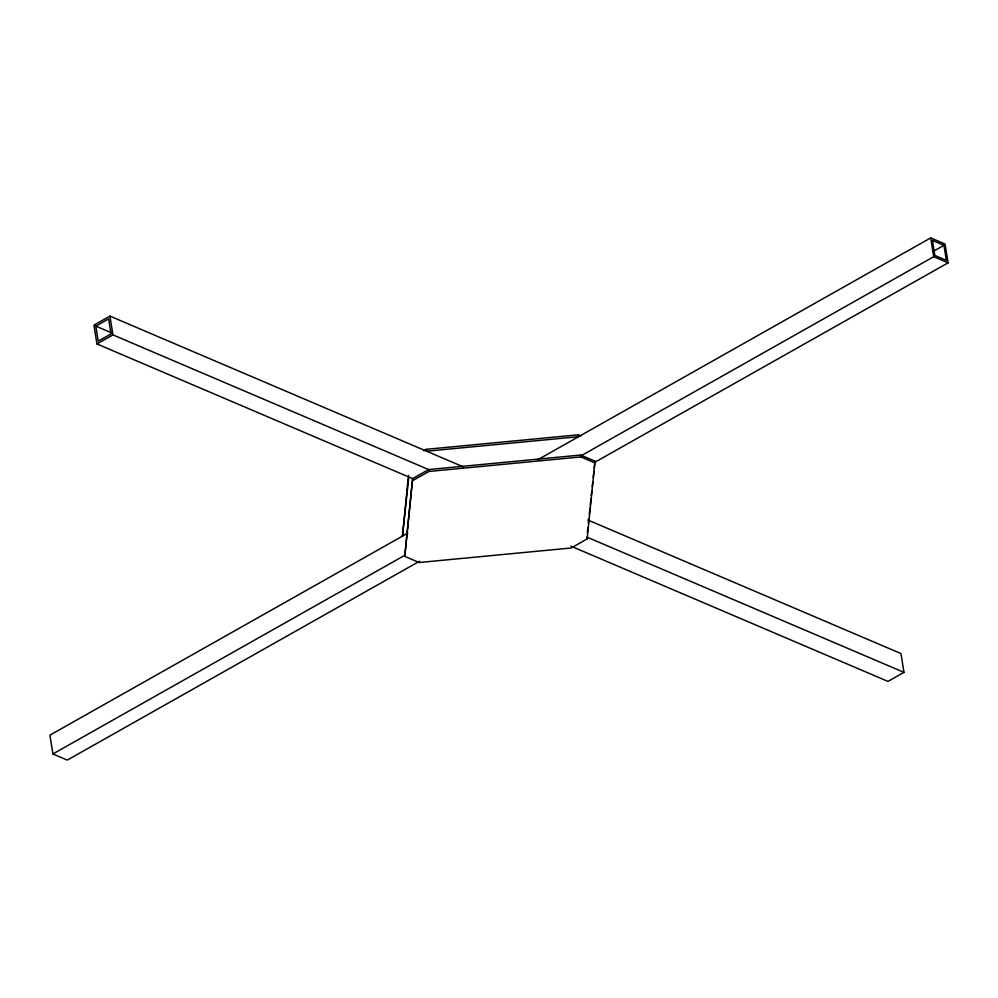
<?xml version="1.0" encoding="UTF-8"?>
<svg xmlns="http://www.w3.org/2000/svg" width="998" height="998" viewBox="0 0 998 998"><rect width="100%" height="100%" fill="white"/><g stroke="black" fill="none" stroke-linecap="round" stroke-linejoin="round"><path stroke-width="1.5" d="M408.481 475.41L402.456 536.138L408.781 477.281M404.764 556.373L412.623 478.616L428.629 469.571L580.624 455.051L595.008 461.176L587.136 538.945L571.13 547.989L419.148 562.51L404.764 556.373L412.623 478.616L96.931 343.936L93.912 325.148L109.93 316.104L463.284 466.852M587.335 532.483L587.822 527.905M588.321 523.326L588.808 518.735M589.307 514.157L589.968 508.057M590.292 505L590.941 498.888M591.278 495.831L591.764 491.253M592.263 486.675L592.75 482.096M593.249 477.506L593.897 471.405M594.234 468.349L595.008 461.176M95.82 326.121L108.632 318.886L111.04 333.918L98.228 341.154L95.82 326.121L111.589 332.845M96.931 343.936L112.936 334.891L428.629 469.571L428.94 471.455L412.923 480.487M423.663 450.834L426.333 449.325L578.316 434.804L580.923 435.914M407.883 533.069L49.9 735.164L52.906 753.952L67.29 760.089L419.597 561.2M537.897 459.666L930.71 237.911L945.094 244.048L948.1 262.836L594.883 462.236M933.105 251.434L943.958 245.308L946.366 260.341L934.852 255.438L932.444 240.406L943.958 245.308M52.906 753.952L404.103 555.686M581.622 455.475L933.716 256.698L948.1 262.836M587.697 519.921L900.969 653.565L903.976 672.353L887.958 681.397L570.831 546.106M428.94 471.455L580.923 456.922L595.307 463.06M903.976 672.353L586.836 537.061L587.136 538.945M930.71 237.911L933.716 256.698M578.316 434.804L578.615 436.687L426.633 451.208L426.333 449.325M580.624 455.051L580.923 456.922M109.93 316.104L112.936 334.891"/></g></svg>
